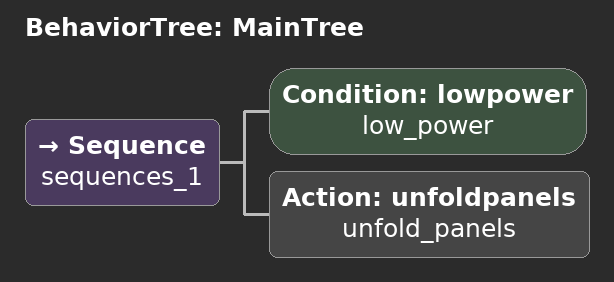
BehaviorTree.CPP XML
<?xml version="1.0"?>
<root name="Depth">
     <BehaviorTree ID="MainTree" name="maintree">
        <Sequence name="sequences_1">
            <Condition ID="lowpower"    name="low_power"/>
            <Action ID="unfoldpanels"   name="unfold_panels"/>
        </Sequence>
    </BehaviorTree>
</root>
